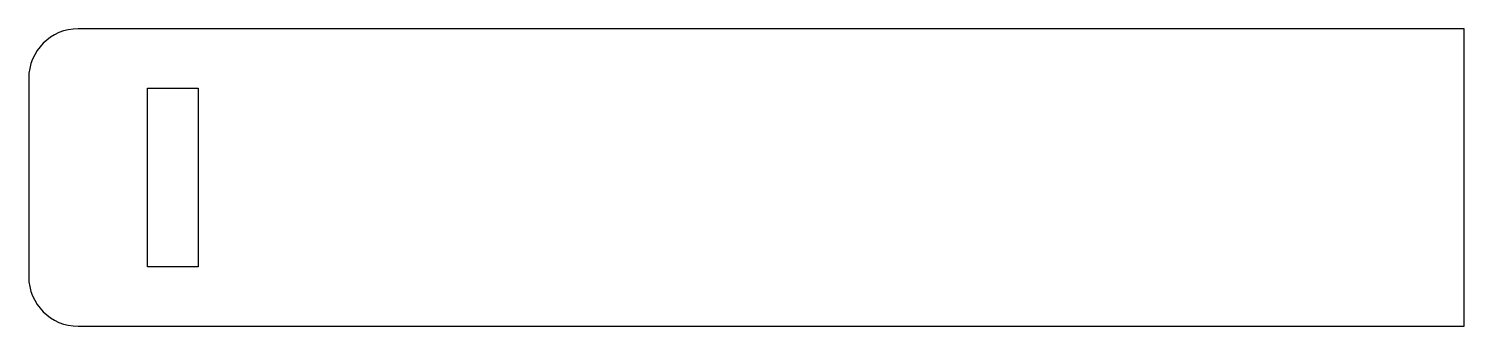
# Paper-space layout '_Top' of a CAD drawing. Header units: millimetres. Extents: x -73 to 72, y -15 to 15.
import ezdxf

# ---------------------------------------------------------------- set-up
doc = ezdxf.new("R2010")
doc.units = ezdxf.units.MM

psp = doc.layouts.new('_Top')

# ---------------------------------------------------------------- linework, layer by layer
at = {"color": 7, "linetype": 'Continuous', "lineweight": 25}
for p, q in [((72.5, 15), (-67.5, 15)), ((72.5, -15), (72.5, 15)), ((-72.5, 10), (-72.5, -10)), ((-60.5, 9), (-55.4, 9)), ((-60.5, -9), (-60.5, 9)), ((-55.4, 9), (-55.4, -9)), ((-55.4, -9), (-60.5, -9)), ((-67.5, -15), (72.5, -15))]:
    psp.add_line(p, q, dxfattribs=at)
for centre, start, end in [((-67.5, 10), 90, 180), ((-67.5, -10), 180, 270)]:
    psp.add_arc(centre, 5, start, end, dxfattribs=at)

doc.saveas('drawing.dxf')
